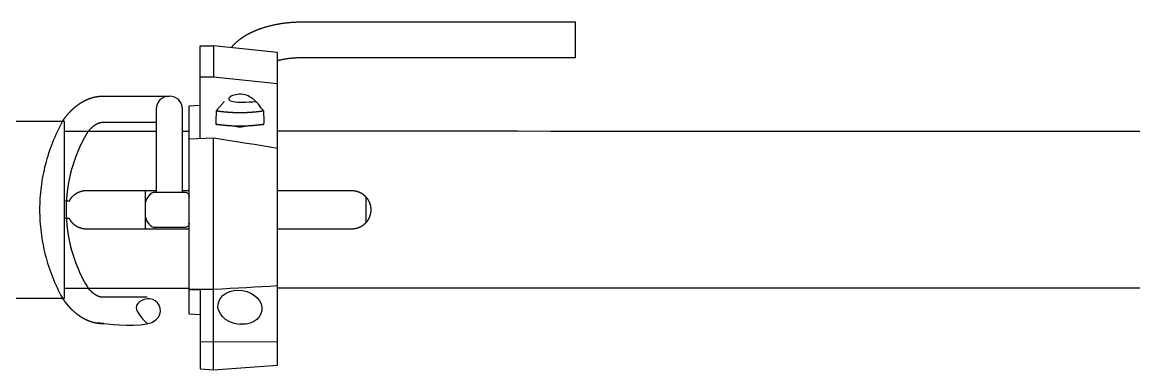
# Model space of a CAD drawing. Header units: millimetres. Extents: x 1924 to 471109, y -30014 to 109986.
# Drawn here: x 465719 to 466223, y 65335 to 65493 of the extents above; entities that cross this region are included whole.
import ezdxf

# ---------------------------------------------------------------- set-up
doc = ezdxf.new("R2010")
doc.units = ezdxf.units.MM
doc.header["$LTSCALE"] = 100
doc.linetypes.add('104', pattern=[4, 2, -2])
doc.layers.add('PERI_HIDDEN', color=30, linetype='104', plot=False)

msp = doc.modelspace()

# ---------------------------------------------------------------- linework, layer by layer
at = {"color": 0, "linetype": 'ByBlock'}
for p, q in [((465799.947, 65468.015), (465805.947, 65468.015)), ((465738.447, 65443.29), (465779.947, 65443.29)), ((465791.947, 65443.29), (465794.947, 65443.29)), ((465774.947, 65416.495), (465774.947, 65398.995)), ((465791.947, 65416.495), (465794.947, 65416.495)), ((465874.947, 65413.603), (465874.947, 65401.888)), ((465738.447, 65372.2), (465794.947, 65372.2))]:
    msp.add_line(p, q, dxfattribs=at)
for points in [[(465834.947, 65475.355), (465835.1, 65475.394), (465835.253, 65475.434), (465835.408, 65475.473), (465835.564, 65475.511), (465835.72, 65475.549), (465835.878, 65475.586), (465836.036, 65475.623), (465836.195, 65475.659), (465836.354, 65475.694), (465836.515, 65475.73), (465836.676, 65475.764), (465836.838, 65475.798), (465837.001, 65475.831), (465837.164, 65475.864), (465837.493, 65475.928), (465837.825, 65475.99), (465838.159, 65476.049), (465838.496, 65476.106), (465838.835, 65476.16), (465839.177, 65476.212), (465839.52, 65476.262), (465839.866, 65476.309), (465840.214, 65476.353), (465840.563, 65476.394), (465840.914, 65476.434), (465841.267, 65476.47), (465841.621, 65476.504), (465841.977, 65476.535), (465842.334, 65476.564), (465842.692, 65476.59), (465843.051, 65476.613), (465843.411, 65476.633), (465843.772, 65476.651), (465844.133, 65476.666), (465844.495, 65476.679), (465844.858, 65476.688), (465845.22, 65476.695), (465845.583, 65476.7), (465845.947, 65476.701), (465969.947, 65476.701), (465969.947, 65492.701), (465845.947, 65492.701), (465845.652, 65492.7), (465845.358, 65492.698), (465845.063, 65492.695), (465844.769, 65492.69), (465844.475, 65492.684), (465844.18, 65492.677), (465843.886, 65492.668), (465843.592, 65492.658), (465843.299, 65492.646), (465843.005, 65492.633), (465842.712, 65492.619), (465842.418, 65492.603), (465842.125, 65492.586), (465841.832, 65492.568), (465841.54, 65492.549), (465841.247, 65492.528), (465840.955, 65492.505), (465840.664, 65492.482), (465840.372, 65492.456), (465840.081, 65492.43), (465839.79, 65492.402), (465839.5, 65492.373), (465839.21, 65492.343), (465838.921, 65492.311), (465838.631, 65492.278), (465838.343, 65492.243), (465838.054, 65492.207), (465837.767, 65492.17), (465837.479, 65492.132), (465837.193, 65492.092), (465836.906, 65492.051), (465836.621, 65492.008), (465836.336, 65491.964), (465836.051, 65491.919), (465835.767, 65491.872), (465835.484, 65491.824), (465835.201, 65491.775), (465834.919, 65491.724), (465834.637, 65491.672), (465834.357, 65491.619), (465834.077, 65491.564), (465833.797, 65491.508), (465833.519, 65491.45), (465833.241, 65491.392), (465832.964, 65491.332), (465832.687, 65491.27), (465832.412, 65491.207), (465832.137, 65491.143), (465831.863, 65491.078), (465831.59, 65491.011), (465831.317, 65490.942), (465831.046, 65490.873), (465830.775, 65490.802), (465830.505, 65490.729), (465830.236, 65490.656), (465829.968, 65490.581), (465829.701, 65490.504), (465829.435, 65490.426), (465829.17, 65490.347), (465828.906, 65490.266), (465828.643, 65490.185), (465828.38, 65490.101), (465828.119, 65490.017), (465827.859, 65489.93), (465827.729, 65489.887), (465827.6, 65489.843), (465827.471, 65489.799), (465827.342, 65489.754), (465827.213, 65489.709), (465827.084, 65489.664), (465826.956, 65489.618), (465826.828, 65489.572), (465826.701, 65489.526), (465826.574, 65489.479), (465826.447, 65489.432), (465826.32, 65489.385), (465826.193, 65489.337), (465826.067, 65489.289), (465825.941, 65489.241), (465825.815, 65489.192), (465825.69, 65489.143), (465825.565, 65489.094), (465825.44, 65489.044), (465825.316, 65488.994), (465825.191, 65488.943), (465825.067, 65488.892), (465824.944, 65488.841), (465824.82, 65488.79), (465824.697, 65488.738), (465824.575, 65488.685), (465824.452, 65488.633), (465824.33, 65488.58), (465824.208, 65488.526), (465824.087, 65488.473), (465823.965, 65488.418), (465823.844, 65488.364), (465823.724, 65488.309), (465823.603, 65488.254), (465823.483, 65488.198), (465823.364, 65488.142), (465823.244, 65488.086), (465823.125, 65488.029), (465823.006, 65487.972), (465822.888, 65487.915), (465822.77, 65487.857), (465822.652, 65487.798), (465822.534, 65487.74), (465822.417, 65487.681), (465822.3, 65487.621), (465822.184, 65487.562), (465822.068, 65487.501), (465821.952, 65487.441), (465821.836, 65487.38), (465821.721, 65487.318), (465821.606, 65487.257), (465821.491, 65487.195), (465821.377, 65487.132), (465821.263, 65487.069), (465821.15, 65487.006), (465821.037, 65486.942), (465820.924, 65486.878), (465820.811, 65486.813), (465820.699, 65486.748), (465820.587, 65486.683), (465820.476, 65486.617), (465820.365, 65486.551), (465820.254, 65486.484), (465820.144, 65486.417), (465820.034, 65486.35), (465819.924, 65486.282), (465819.815, 65486.214), (465819.706, 65486.145), (465819.597, 65486.076), (465819.489, 65486.007), (465819.381, 65485.937), (465819.274, 65485.867), (465819.167, 65485.796), (465819.06, 65485.725), (465818.953, 65485.653), (465818.847, 65485.581), (465818.742, 65485.509), (465818.637, 65485.436), (465818.532, 65485.362), (465818.427, 65485.288), (465818.323, 65485.214), (465818.219, 65485.14), (465818.116, 65485.064), (465818.013, 65484.989), (465817.91, 65484.913), (465817.808, 65484.836), (465817.706, 65484.759), (465817.605, 65484.682), (465817.504, 65484.604), (465817.403, 65484.526), (465817.303, 65484.447), (465817.203, 65484.367), (465817.104, 65484.288), (465817.005, 65484.207), (465816.907, 65484.127), (465816.808, 65484.045), (465816.711, 65483.963), (465816.614, 65483.881), (465816.517, 65483.798), (465816.421, 65483.715), (465816.325, 65483.631), (465816.229, 65483.547), (465816.134, 65483.462), (465816.04, 65483.377), (465815.946, 65483.291), (465815.852, 65483.205), (465815.759, 65483.118), (465815.667, 65483.03), (465815.575, 65482.943), (465815.483, 65482.854), (465815.392, 65482.765), (465815.301, 65482.676), (465815.211, 65482.585), (465815.122, 65482.495), (465815.032, 65482.404), (465814.944, 65482.312), (465814.856, 65482.22), (465814.768, 65482.127), (465814.681, 65482.033), (465814.595, 65481.939), (465814.509, 65481.845), (465814.423, 65481.75), (465814.338, 65481.654), (465814.254, 65481.558), (465814.17, 65481.461), (465814.086, 65481.364), (465814.004, 65481.266), (465813.921, 65481.167)], [(465799.947, 65439.929), (465799.947, 65482.015), (465805.947, 65482.015)], [(465805.947, 65335.276), (465834.947, 65337.362), (465834.947, 65478.931), (465805.947, 65482.015), (465805.947, 65468.015), (465834.947, 65464.931)], [(465737.541, 65447.824), (465737.541, 65447.824), (465737.594, 65447.903), (465737.648, 65447.981), (465737.702, 65448.059), (465737.757, 65448.137), (465737.811, 65448.215), (465737.865, 65448.293), (465737.92, 65448.37), (465737.975, 65448.447), (465738.03, 65448.524), (465738.085, 65448.601), (465738.14, 65448.678), (465738.195, 65448.754), (465738.251, 65448.83), (465738.306, 65448.906), (465738.362, 65448.982), (465738.418, 65449.057), (465738.474, 65449.133), (465738.53, 65449.208), (465738.586, 65449.282), (465738.643, 65449.357), (465738.7, 65449.432), (465738.756, 65449.506), (465738.813, 65449.58), (465738.87, 65449.654), (465738.927, 65449.727), (465738.985, 65449.801), (465739.042, 65449.874), (465739.1, 65449.947), (465739.158, 65450.019), (465739.215, 65450.092), (465739.274, 65450.164), (465739.332, 65450.236), (465739.39, 65450.308), (465739.449, 65450.38), (465739.507, 65450.451), (465739.566, 65450.522), (465739.625, 65450.593), (465739.684, 65450.664), (465739.743, 65450.734), (465739.802, 65450.805), (465739.862, 65450.875), (465739.922, 65450.945), (465739.981, 65451.014), (465740.041, 65451.084), (465740.101, 65451.153), (465740.162, 65451.222), (465740.222, 65451.29), (465740.283, 65451.359), (465740.343, 65451.427), (465740.404, 65451.495), (465740.465, 65451.563), (465740.526, 65451.63), (465740.588, 65451.698), (465740.649, 65451.765), (465740.711, 65451.832), (465740.772, 65451.899), (465740.834, 65451.965), (465740.896, 65452.031), (465740.959, 65452.097), (465741.021, 65452.163), (465741.084, 65452.228), (465741.146, 65452.294), (465741.209, 65452.359), (465741.272, 65452.424), (465741.335, 65452.488), (465741.398, 65452.552), (465741.462, 65452.617), (465741.526, 65452.68), (465741.589, 65452.744), (465741.653, 65452.807), (465741.717, 65452.87), (465741.781, 65452.933), (465741.846, 65452.996), (465741.91, 65453.058), (465741.975, 65453.12), (465742.04, 65453.182), (465742.105, 65453.244), (465742.17, 65453.305), (465742.235, 65453.367), (465742.301, 65453.427), (465742.366, 65453.488), (465742.432, 65453.548), (465742.498, 65453.609), (465742.564, 65453.668), (465742.63, 65453.728), (465742.697, 65453.787), (465742.763, 65453.847), (465742.83, 65453.905), (465742.897, 65453.964), (465742.964, 65454.022), (465743.031, 65454.08), (465743.098, 65454.138), (465743.165, 65454.196), (465743.233, 65454.253), (465743.301, 65454.31), (465743.369, 65454.367), (465743.437, 65454.423), (465743.505, 65454.479), (465743.573, 65454.535), (465743.642, 65454.591), (465743.711, 65454.646), (465743.779, 65454.701), (465743.848, 65454.756), (465743.918, 65454.811), (465743.987, 65454.865), (465744.056, 65454.919), (465744.126, 65454.973), (465744.196, 65455.026), (465744.266, 65455.079), (465744.336, 65455.132), (465744.406, 65455.185), (465744.476, 65455.237), (465744.547, 65455.289), (465744.617, 65455.341), (465744.688, 65455.392), (465744.759, 65455.443), (465744.83, 65455.494), (465744.902, 65455.545), (465744.973, 65455.595), (465745.045, 65455.645), (465745.117, 65455.695), (465745.189, 65455.744), (465745.261, 65455.793), (465745.333, 65455.842), (465745.405, 65455.891), (465745.478, 65455.939), (465745.551, 65455.987), (465745.624, 65456.035), (465745.697, 65456.082), (465745.77, 65456.129), (465745.843, 65456.176), (465745.917, 65456.222), (465745.99, 65456.268), (465746.064, 65456.314), (465746.138, 65456.36), (465746.212, 65456.405), (465746.286, 65456.45), (465746.361, 65456.495), (465746.435, 65456.539), (465746.51, 65456.583), (465746.585, 65456.627), (465746.66, 65456.67), (465746.735, 65456.713), (465746.811, 65456.756), (465746.886, 65456.798), (465746.962, 65456.84), (465747.038, 65456.882), (465747.114, 65456.924), (465747.19, 65456.965), (465747.266, 65457.006), (465747.343, 65457.046), (465747.419, 65457.086), (465747.496, 65457.126), (465747.573, 65457.166), (465747.65, 65457.205), (465747.727, 65457.244), (465747.805, 65457.283), (465747.882, 65457.321), (465747.96, 65457.359), (465748.038, 65457.396), (465748.116, 65457.434), (465748.194, 65457.471), (465748.273, 65457.507), (465748.351, 65457.543), (465748.43, 65457.579), (465748.509, 65457.615), (465748.588, 65457.65), (465748.667, 65457.685), (465748.746, 65457.719), (465748.825, 65457.753), (465748.905, 65457.787), (465748.985, 65457.82), (465749.064, 65457.853), (465749.144, 65457.886), (465749.225, 65457.918), (465749.305, 65457.95), (465749.385, 65457.982), (465749.466, 65458.013), (465749.546, 65458.044), (465749.627, 65458.074), (465749.708, 65458.104), (465749.789, 65458.134), (465749.87, 65458.163), (465749.952, 65458.192), (465750.033, 65458.221), (465750.115, 65458.249), (465750.196, 65458.277), (465750.278, 65458.305), (465750.36, 65458.332), (465750.442, 65458.358), (465750.524, 65458.385), (465750.606, 65458.411), (465750.689, 65458.436), (465750.771, 65458.462), (465750.854, 65458.487), (465750.937, 65458.511), (465751.019, 65458.535), (465751.102, 65458.559), (465751.185, 65458.582), (465751.268, 65458.605), (465751.352, 65458.628), (465751.435, 65458.65), (465751.518, 65458.672), (465751.602, 65458.693), (465751.685, 65458.714), (465751.769, 65458.735), (465751.853, 65458.755), (465751.936, 65458.775), (465752.02, 65458.794), (465752.104, 65458.813), (465752.188, 65458.832), (465752.273, 65458.85), (465752.357, 65458.868), (465752.441, 65458.886), (465752.526, 65458.903), (465752.61, 65458.919), (465752.695, 65458.936), (465752.779, 65458.951), (465752.864, 65458.967), (465752.949, 65458.982), (465753.034, 65458.997), (465753.118, 65459.011), (465753.203, 65459.025), (465753.288, 65459.038), (465753.373, 65459.051), (465753.459, 65459.064), (465753.544, 65459.076), (465753.629, 65459.088), (465753.714, 65459.099), (465753.8, 65459.11), (465753.885, 65459.12), (465753.971, 65459.13), (465754.056, 65459.14), (465754.142, 65459.149), (465754.227, 65459.158), (465754.313, 65459.167), (465754.399, 65459.175), (465754.484, 65459.182), (465754.57, 65459.189), (465754.656, 65459.196), (465754.742, 65459.202), (465754.828, 65459.208), (465754.914, 65459.214), (465755, 65459.219), (465755.086, 65459.223), (465755.172, 65459.227), (465755.258, 65459.231), (465755.344, 65459.234), (465755.43, 65459.237), (465755.516, 65459.24), (465755.602, 65459.242), (465755.688, 65459.243), (465755.774, 65459.244), (465755.86, 65459.245), (465755.947, 65459.245), (465785.947, 65459.245)], [(465799.947, 65360.233), (465794.947, 65360.495), (465794.947, 65454.845), (465799.947, 65455.107)], [(465779.947, 65447.245), (465755.947, 65447.245), (465755.859, 65447.245), (465755.771, 65447.243), (465755.684, 65447.239), (465755.595, 65447.235), (465755.507, 65447.229), (465755.418, 65447.221), (465755.329, 65447.212), (465755.284, 65447.207), (465755.239, 65447.202), (465755.194, 65447.196), (465755.149, 65447.19), (465755.104, 65447.183), (465755.058, 65447.176), (465755.013, 65447.169), (465754.967, 65447.161), (465754.922, 65447.153), (465754.876, 65447.144), (465754.83, 65447.135), (465754.784, 65447.126), (465754.738, 65447.116), (465754.692, 65447.106), (465754.645, 65447.095), (465754.599, 65447.084), (465754.552, 65447.073), (465754.505, 65447.061), (465754.458, 65447.048), (465754.411, 65447.035), (465754.364, 65447.022), (465754.317, 65447.008), (465754.269, 65446.994), (465754.221, 65446.979), (465754.173, 65446.964), (465754.125, 65446.948), (465754.077, 65446.932), (465754.029, 65446.916), (465753.98, 65446.898), (465753.931, 65446.881), (465753.882, 65446.863), (465753.833, 65446.844), (465753.784, 65446.825), (465753.735, 65446.806), (465753.685, 65446.785), (465753.635, 65446.765), (465753.585, 65446.744), (465753.535, 65446.722), (465753.484, 65446.7), (465753.434, 65446.677), (465753.383, 65446.654), (465753.332, 65446.63), (465753.281, 65446.606), (465753.229, 65446.581), (465753.177, 65446.556), (465753.125, 65446.53), (465753.073, 65446.503), (465753.021, 65446.476), (465752.968, 65446.449), (465752.916, 65446.421), (465752.863, 65446.392), (465752.809, 65446.363), (465752.756, 65446.333), (465752.702, 65446.302), (465752.648, 65446.271), (465752.594, 65446.24), (465752.539, 65446.207), (465752.485, 65446.174), (465752.43, 65446.141), (465752.374, 65446.107), (465752.319, 65446.072), (465752.263, 65446.037), (465752.207, 65446.001), (465752.151, 65445.965), (465752.095, 65445.927), (465752.038, 65445.889), (465751.981, 65445.851), (465751.925, 65445.812), (465751.868, 65445.772), (465751.81, 65445.732), (465751.753, 65445.691), (465751.695, 65445.649), (465751.638, 65445.606), (465751.58, 65445.563), (465751.522, 65445.52), (465751.463, 65445.475), (465751.405, 65445.43), (465751.346, 65445.385), (465751.288, 65445.338), (465751.229, 65445.291), (465751.17, 65445.244), (465751.111, 65445.195), (465751.052, 65445.146), (465750.992, 65445.097), (465750.933, 65445.046), (465750.873, 65444.995), (465750.813, 65444.944), (465750.753, 65444.891), (465750.693, 65444.838), (465750.633, 65444.785), (465750.573, 65444.73), (465750.513, 65444.675), (465750.453, 65444.62), (465750.392, 65444.563), (465750.331, 65444.506), (465750.271, 65444.448), (465750.21, 65444.39), (465750.149, 65444.331), (465750.088, 65444.271), (465750.027, 65444.21), (465749.966, 65444.149), (465749.905, 65444.087), (465749.844, 65444.025), (465749.782, 65443.961), (465749.721, 65443.898), (465749.66, 65443.833), (465749.598, 65443.767), (465749.537, 65443.701), (465749.475, 65443.635), (465749.414, 65443.567), (465749.352, 65443.499), (465749.29, 65443.43), (465749.229, 65443.361), (465749.167, 65443.29)], [(467652.947, 65443.245), (465958.697, 65443.245), (465943.697, 65443.29), (465834.947, 65443.29)], [(465834.947, 65435.555), (465831.517, 65436.109), (465828.033, 65436.671), (465824.495, 65437.241), (465820.902, 65437.818), (465817.251, 65438.404), (465813.543, 65438.999), (465809.775, 65439.602), (465805.947, 65440.214), (465794.947, 65439.691)], [(465794.947, 65371.71), (465795.944, 65371.704), (465796.943, 65371.698), (465797.943, 65371.693), (465798.944, 65371.687), (465799.947, 65371.682), (465799.947, 65335.692), (465805.947, 65335.276), (465805.947, 65440.214)], [(465738.447, 65411.745), (465740.664, 65411.745), (465740.735, 65411.88), (465740.808, 65412.014), (465740.884, 65412.146), (465740.961, 65412.276), (465741.041, 65412.405), (465741.123, 65412.532), (465741.206, 65412.657), (465741.292, 65412.781), (465741.379, 65412.903), (465741.469, 65413.023), (465741.559, 65413.141), (465741.652, 65413.257), (465741.746, 65413.371), (465741.841, 65413.483), (465741.938, 65413.593), (465742.036, 65413.701), (465742.136, 65413.806), (465742.236, 65413.909), (465742.339, 65414.011), (465742.443, 65414.111), (465742.55, 65414.209), (465742.659, 65414.307), (465742.77, 65414.403), (465742.883, 65414.497), (465742.998, 65414.59), (465743.116, 65414.681), (465743.235, 65414.771), (465743.356, 65414.859), (465743.479, 65414.945), (465743.603, 65415.03), (465743.73, 65415.112), (465743.858, 65415.193), (465743.987, 65415.272), (465744.119, 65415.348), (465744.251, 65415.422), (465744.385, 65415.494), (465744.521, 65415.564), (465744.658, 65415.632), (465744.796, 65415.697), (465744.935, 65415.76), (465745.076, 65415.82), (465745.217, 65415.878), (465745.36, 65415.933), (465745.504, 65415.985), (465745.648, 65416.035), (465745.793, 65416.082), (465745.939, 65416.127), (465746.086, 65416.169), (465746.233, 65416.209), (465746.381, 65416.246), (465746.528, 65416.28), (465746.677, 65416.312), (465746.825, 65416.341), (465746.974, 65416.368), (465747.122, 65416.392), (465747.271, 65416.414), (465747.419, 65416.433), (465747.567, 65416.449), (465747.715, 65416.463), (465747.862, 65416.475), (465748.009, 65416.484), (465748.156, 65416.49), (465748.302, 65416.494), (465748.447, 65416.495), (465779.947, 65416.495)], [(465834.947, 65416.495), (465868.447, 65416.495), (465868.55, 65416.495), (465868.654, 65416.493), (465868.759, 65416.489), (465868.863, 65416.485), (465868.968, 65416.479), (465869.074, 65416.472), (465869.179, 65416.463), (465869.285, 65416.454), (465869.391, 65416.443), (465869.497, 65416.43), (465869.603, 65416.417), (465869.709, 65416.402), (465869.815, 65416.385), (465869.921, 65416.368), (465870.028, 65416.349), (465870.134, 65416.329), (465870.24, 65416.307), (465870.346, 65416.284), (465870.452, 65416.26), (465870.557, 65416.235), (465870.663, 65416.208), (465870.768, 65416.18), (465870.873, 65416.15), (465870.978, 65416.12), (465871.082, 65416.088), (465871.186, 65416.054), (465871.29, 65416.02), (465871.393, 65415.984), (465871.496, 65415.946), (465871.598, 65415.908), (465871.7, 65415.868), (465871.801, 65415.827), (465871.902, 65415.784), (465872.002, 65415.74), (465872.101, 65415.695), (465872.2, 65415.649), (465872.299, 65415.601), (465872.396, 65415.552), (465872.493, 65415.502), (465872.589, 65415.451), (465872.685, 65415.399), (465872.779, 65415.345), (465872.873, 65415.291), (465872.966, 65415.235), (465873.059, 65415.178), (465873.15, 65415.121), (465873.241, 65415.062), (465873.331, 65415.002), (465873.42, 65414.942), (465873.508, 65414.88), (465873.595, 65414.818), (465873.681, 65414.754), (465873.766, 65414.69), (465873.85, 65414.625), (465873.934, 65414.559), (465874.016, 65414.492), (465874.097, 65414.425), (465874.177, 65414.357), (465874.256, 65414.288), (465874.334, 65414.218), (465874.41, 65414.148), (465874.486, 65414.077), (465874.56, 65414.005), (465874.633, 65413.933), (465874.706, 65413.86), (465874.777, 65413.785), (465874.848, 65413.71), (465874.919, 65413.633), (465874.988, 65413.555), (465875.057, 65413.476), (465875.126, 65413.396), (465875.193, 65413.315), (465875.26, 65413.233), (465875.326, 65413.15), (465875.391, 65413.065), (465875.455, 65412.98), (465875.519, 65412.894), (465875.581, 65412.807), (465875.643, 65412.719), (465875.703, 65412.63), (465875.763, 65412.54), (465875.822, 65412.45), (465875.879, 65412.358), (465875.936, 65412.266), (465875.992, 65412.173), (465876.046, 65412.079), (465876.1, 65411.984), (465876.152, 65411.888), (465876.203, 65411.792), (465876.253, 65411.695), (465876.302, 65411.598), (465876.35, 65411.499), (465876.396, 65411.401), (465876.441, 65411.301), (465876.485, 65411.201), (465876.528, 65411.1), (465876.569, 65410.999), (465876.609, 65410.897), (465876.648, 65410.795), (465876.685, 65410.692), (465876.721, 65410.589), (465876.756, 65410.485), (465876.789, 65410.381), (465876.821, 65410.277), (465876.852, 65410.172), (465876.881, 65410.067), (465876.909, 65409.962), (465876.936, 65409.856), (465876.961, 65409.751), (465876.986, 65409.645), (465877.008, 65409.539), (465877.03, 65409.433), (465877.05, 65409.326), (465877.069, 65409.22), (465877.087, 65409.114), (465877.103, 65409.008), (465877.118, 65408.901), (465877.132, 65408.795), (465877.144, 65408.689), (465877.155, 65408.584), (465877.165, 65408.478), (465877.173, 65408.372), (465877.18, 65408.267), (465877.186, 65408.162), (465877.191, 65408.057), (465877.194, 65407.953), (465877.196, 65407.849), (465877.197, 65407.745), (465877.196, 65407.642), (465877.194, 65407.538), (465877.191, 65407.433), (465877.186, 65407.328), (465877.18, 65407.223), (465877.173, 65407.118), (465877.165, 65407.013), (465877.155, 65406.907), (465877.144, 65406.801), (465877.132, 65406.695), (465877.118, 65406.589), (465877.103, 65406.483), (465877.087, 65406.377), (465877.069, 65406.27), (465877.05, 65406.164), (465877.03, 65406.058), (465877.008, 65405.952), (465876.986, 65405.846), (465876.961, 65405.74), (465876.936, 65405.634), (465876.909, 65405.529), (465876.881, 65405.423), (465876.852, 65405.318), (465876.821, 65405.214), (465876.789, 65405.109), (465876.756, 65405.005), (465876.721, 65404.902), (465876.685, 65404.798), (465876.648, 65404.696), (465876.609, 65404.593), (465876.569, 65404.492), (465876.528, 65404.39), (465876.485, 65404.29), (465876.441, 65404.189), (465876.396, 65404.09), (465876.35, 65403.991), (465876.302, 65403.893), (465876.253, 65403.795), (465876.203, 65403.698), (465876.152, 65403.602), (465876.1, 65403.507), (465876.046, 65403.412), (465875.992, 65403.318), (465875.936, 65403.225), (465875.879, 65403.132), (465875.822, 65403.041), (465875.763, 65402.95), (465875.703, 65402.86), (465875.643, 65402.771), (465875.581, 65402.683), (465875.519, 65402.596), (465875.455, 65402.51), (465875.391, 65402.425), (465875.326, 65402.341), (465875.26, 65402.258), (465875.193, 65402.175), (465875.126, 65402.094), (465875.057, 65402.014), (465874.988, 65401.935), (465874.919, 65401.858), (465874.848, 65401.781), (465874.777, 65401.705), (465874.706, 65401.631), (465874.633, 65401.558), (465874.56, 65401.485), (465874.486, 65401.414), (465874.41, 65401.343), (465874.334, 65401.272), (465874.256, 65401.203), (465874.177, 65401.134), (465874.097, 65401.066), (465874.016, 65400.998), (465873.934, 65400.931), (465873.85, 65400.865), (465873.766, 65400.8), (465873.681, 65400.736), (465873.595, 65400.673), (465873.508, 65400.61), (465873.42, 65400.549), (465873.331, 65400.488), (465873.241, 65400.428), (465873.15, 65400.37), (465873.059, 65400.312), (465872.966, 65400.255), (465872.873, 65400.2), (465872.779, 65400.145), (465872.685, 65400.092), (465872.589, 65400.039), (465872.493, 65399.988), (465872.396, 65399.938), (465872.299, 65399.889), (465872.2, 65399.842), (465872.101, 65399.795), (465872.002, 65399.75), (465871.902, 65399.706), (465871.801, 65399.664), (465871.7, 65399.623), (465871.598, 65399.583), (465871.496, 65399.544), (465871.393, 65399.507), (465871.29, 65399.471), (465871.186, 65399.436), (465871.082, 65399.403), (465870.978, 65399.371), (465870.873, 65399.34), (465870.768, 65399.311), (465870.663, 65399.283), (465870.557, 65399.256), (465870.452, 65399.23), (465870.346, 65399.206), (465870.24, 65399.183), (465870.134, 65399.162), (465870.028, 65399.142), (465869.921, 65399.123), (465869.815, 65399.105), (465869.709, 65399.089), (465869.603, 65399.074), (465869.497, 65399.06), (465869.391, 65399.048), (465869.285, 65399.037), (465869.179, 65399.027), (465869.074, 65399.019), (465868.968, 65399.011), (465868.863, 65399.006), (465868.759, 65399.001), (465868.654, 65398.998), (465868.55, 65398.996), (465868.447, 65398.995), (465834.947, 65398.995)], [(465794.947, 65398.995), (465748.447, 65398.995), (465748.302, 65398.996), (465748.156, 65399), (465748.009, 65399.007), (465747.862, 65399.016), (465747.715, 65399.027), (465747.567, 65399.041), (465747.419, 65399.057), (465747.271, 65399.077), (465747.122, 65399.098), (465746.974, 65399.122), (465746.825, 65399.149), (465746.677, 65399.178), (465746.528, 65399.21), (465746.381, 65399.245), (465746.233, 65399.282), (465746.086, 65399.321), (465745.939, 65399.364), (465745.793, 65399.408), (465745.648, 65399.456), (465745.504, 65399.505), (465745.36, 65399.558), (465745.217, 65399.613), (465745.076, 65399.671), (465744.935, 65399.731), (465744.796, 65399.793), (465744.658, 65399.859), (465744.521, 65399.926), (465744.385, 65399.996), (465744.251, 65400.068), (465744.119, 65400.142), (465743.987, 65400.219), (465743.858, 65400.297), (465743.73, 65400.378), (465743.603, 65400.461), (465743.479, 65400.545), (465743.356, 65400.631), (465743.235, 65400.719), (465743.116, 65400.809), (465742.998, 65400.9), (465742.883, 65400.993), (465742.77, 65401.088), (465742.659, 65401.184), (465742.55, 65401.281), (465742.443, 65401.38), (465742.339, 65401.48), (465742.236, 65401.581), (465742.136, 65401.684), (465742.036, 65401.79), (465741.938, 65401.897), (465741.841, 65402.007), (465741.746, 65402.119), (465741.652, 65402.233), (465741.559, 65402.35), (465741.469, 65402.468), (465741.379, 65402.588), (465741.292, 65402.709), (465741.206, 65402.833), (465741.123, 65402.959), (465741.041, 65403.086), (465740.961, 65403.214), (465740.884, 65403.345), (465740.808, 65403.477), (465740.735, 65403.61), (465740.664, 65403.745), (465738.447, 65403.745)], [(465794.947, 65371.823), (465797.136, 65371.811), (465799.33, 65371.798), (465801.53, 65371.787), (465803.736, 65371.775), (465805.947, 65371.763), (465809.759, 65371.965), (465813.517, 65372.168), (465817.22, 65372.371), (465820.87, 65372.575), (465824.467, 65372.78), (465828.012, 65372.986), (465831.505, 65373.192), (465834.947, 65373.399)], [(465749.167, 65372.2), (465749.229, 65372.13), (465749.29, 65372.06), (465749.352, 65371.991), (465749.414, 65371.923), (465749.475, 65371.856), (465749.537, 65371.789), (465749.598, 65371.723), (465749.66, 65371.657), (465749.721, 65371.592), (465749.783, 65371.528), (465749.844, 65371.465), (465749.905, 65371.402), (465749.966, 65371.34), (465750.027, 65371.279), (465750.088, 65371.219), (465750.149, 65371.159), (465750.21, 65371.099), (465750.271, 65371.041), (465750.332, 65370.983), (465750.392, 65370.926), (465750.453, 65370.87), (465750.513, 65370.814), (465750.573, 65370.759), (465750.633, 65370.705), (465750.693, 65370.651), (465750.753, 65370.598), (465750.813, 65370.546), (465750.872, 65370.495), (465750.932, 65370.444), (465750.991, 65370.394), (465751.05, 65370.345), (465751.109, 65370.296), (465751.168, 65370.248), (465751.227, 65370.2), (465751.285, 65370.154), (465751.344, 65370.108), (465751.402, 65370.062), (465751.46, 65370.017), (465751.518, 65369.973), (465751.576, 65369.93), (465751.634, 65369.887), (465751.691, 65369.845), (465751.749, 65369.803), (465751.806, 65369.762), (465751.863, 65369.722), (465751.92, 65369.683), (465751.976, 65369.644), (465752.033, 65369.605), (465752.089, 65369.568), (465752.146, 65369.53), (465752.202, 65369.494), (465752.257, 65369.458), (465752.313, 65369.423), (465752.369, 65369.388), (465752.424, 65369.354), (465752.479, 65369.321), (465752.534, 65369.288), (465752.589, 65369.255), (465752.643, 65369.224), (465752.698, 65369.193), (465752.752, 65369.162), (465752.806, 65369.132), (465752.86, 65369.103), (465752.913, 65369.074), (465752.967, 65369.046), (465753.02, 65369.018), (465753.073, 65368.991), (465753.126, 65368.964), (465753.179, 65368.938), (465753.231, 65368.913), (465753.283, 65368.888), (465753.335, 65368.864), (465753.387, 65368.84), (465753.438, 65368.816), (465753.49, 65368.794), (465753.541, 65368.772), (465753.592, 65368.75), (465753.642, 65368.729), (465753.693, 65368.708), (465753.743, 65368.688), (465753.793, 65368.668), (465753.843, 65368.649), (465753.892, 65368.631), (465753.942, 65368.613), (465753.991, 65368.595), (465754.04, 65368.578), (465754.088, 65368.562), (465754.137, 65368.546), (465754.185, 65368.53), (465754.233, 65368.515), (465754.28, 65368.5), (465754.328, 65368.486), (465754.375, 65368.472), (465754.422, 65368.459), (465754.469, 65368.446), (465754.516, 65368.433), (465754.562, 65368.421), (465754.609, 65368.41), (465754.655, 65368.399), (465754.701, 65368.388), (465754.747, 65368.377), (465754.793, 65368.368), (465754.838, 65368.358), (465754.884, 65368.349), (465754.929, 65368.34), (465754.974, 65368.332), (465755.02, 65368.324), (465755.064, 65368.316), (465755.109, 65368.309), (465755.154, 65368.303), (465755.199, 65368.296), (465755.243, 65368.29), (465755.288, 65368.285), (465755.332, 65368.28), (465755.376, 65368.275), (465755.42, 65368.27), (465755.465, 65368.266), (465755.509, 65368.263), (465755.597, 65368.256), (465755.684, 65368.251), (465755.772, 65368.248), (465755.859, 65368.246), (465755.947, 65368.245), (465775.947, 65368.245)], [(467652.947, 65372.245), (465958.697, 65372.245), (465943.697, 65372.2), (465834.947, 65372.2)], [(465834.947, 65347.913), (465805.947, 65347.776), (465799.947, 65347.858)]]:
    msp.add_lwpolyline(points, dxfattribs=at)
for points in [[(465791.947, 65415.745), (465791.947, 65453.245, 1), (465779.947, 65453.245), (465779.947, 65415.745)], [(465778.947, 65415.745), (465792.947, 65415.745, -0.4142136), (465794.947, 65413.745)], [(465794.947, 65401.745, -0.4142136), (465792.947, 65399.745), (465778.947, 65399.745)]]:
    msp.add_lwpolyline(points, format="xyb", dxfattribs=at)
msp.add_lwpolyline([(465738.447, 65447.745), (465711.447, 65447.745), (465711.447, 65367.745), (465738.447, 65367.745)], close=True, dxfattribs=at)
for centre, start, end in [((465781.447, 65409.745), 112.61986, 180), ((465781.447, 65405.745), 180, 247.38014)]:
    msp.add_arc(centre, 6.5, start, end, dxfattribs=at)
for centre, major_axis, ratio, start_param, end_param in [((465817.947, 65452.707), (-8.5, 0), 0.8660254, 1.2134435, 1.9281492), ((465817.947, 65350.731), (9.972, 1.456), 0.5097485, 1.2115988, 1.5187321)]:
    msp.add_ellipse(centre, major_axis=major_axis, ratio=ratio, start_param=start_param, end_param=end_param, dxfattribs=at)
msp.add_ellipse((465817.947, 65363.556), major_axis=(9.935, -1.499), ratio=0.7616466, dxfattribs=at)
for points, weights, knots in [([(465810.83, 65456.732), (465809.018, 65454.672), (465807.207, 65452.612), (465807.433, 65452.579), (465807.659, 65452.545), (465807.886, 65452.513), (465808.113, 65452.481), (465808.342, 65452.451), (465808.57, 65452.42), (465808.8, 65452.391), (465809.029, 65452.361), (465809.259, 65452.333), (465809.489, 65452.306), (465809.72, 65452.279), (465809.951, 65452.253), (465810.183, 65452.228), (465810.414, 65452.203), (465810.646, 65452.18), (465810.878, 65452.157), (465811.11, 65452.135), (465811.342, 65452.113), (465811.574, 65452.093), (465811.807, 65452.073), (465812.039, 65452.054), (465812.271, 65452.035), (465812.503, 65452.018), (465812.735, 65452), (465812.967, 65451.984), (465813.199, 65451.969), (465813.43, 65451.954), (465813.661, 65451.94), (465813.892, 65451.927), (465814.122, 65451.914), (465814.352, 65451.903), (465814.582, 65451.891), (465814.811, 65451.881), (465815.039, 65451.871), (465815.267, 65451.863), (465815.495, 65451.854), (465815.721, 65451.847), (465815.948, 65451.84), (465816.173, 65451.834), (465816.398, 65451.829), (465816.621, 65451.825), (465816.845, 65451.82), (465817.067, 65451.818), (465817.288, 65451.815), (465817.508, 65451.813), (465817.728, 65451.812), (465817.947, 65451.812), (465818.165, 65451.812), (465818.385, 65451.813), (465818.605, 65451.815), (465818.826, 65451.818), (465819.048, 65451.82), (465819.272, 65451.825), (465819.495, 65451.829), (465819.72, 65451.834), (465819.945, 65451.84), (465820.172, 65451.847), (465820.398, 65451.854), (465820.626, 65451.863), (465820.854, 65451.871), (465821.082, 65451.881), (465821.311, 65451.891), (465821.541, 65451.903), (465821.771, 65451.914), (465822.001, 65451.927), (465822.232, 65451.94), (465822.463, 65451.954), (465822.694, 65451.969), (465822.926, 65451.984), (465823.158, 65452), (465823.39, 65452.018), (465823.622, 65452.035), (465823.854, 65452.054), (465824.086, 65452.073), (465824.319, 65452.093), (465824.551, 65452.113), (465824.783, 65452.135), (465825.015, 65452.157), (465825.247, 65452.18), (465825.479, 65452.203), (465825.711, 65452.228), (465825.942, 65452.253), (465826.173, 65452.279), (465826.404, 65452.306), (465826.634, 65452.333), (465826.864, 65452.361), (465827.094, 65452.391), (465827.323, 65452.42), (465827.551, 65452.451), (465827.78, 65452.481), (465828.007, 65452.513), (465828.234, 65452.545), (465828.46, 65452.579), (465828.686, 65452.612), (465826.875, 65454.672), (465825.063, 65456.732), (465822.547, 65460.068), (465817.947, 65460.068), (465813.346, 65460.068), (465810.83, 65456.732), (465817.947, 65456.732), (465825.063, 65456.732)], [1, 1, 1, 1, 1, 1, 1, 1, 1, 1, 1, 1, 1, 1, 1, 1, 1, 1, 1, 1, 1, 1, 1, 1, 1, 1, 1, 1, 1, 1, 1, 1, 1, 1, 1, 1, 1, 1, 1, 1, 1, 1, 1, 1, 1, 1, 1, 1, 1, 1, 1, 1, 1, 1, 1, 1, 1, 1, 1, 1, 1, 1, 1, 1, 1, 1, 1, 1, 1, 1, 1, 1, 1, 1, 1, 1, 1, 1, 1, 1, 1, 1, 1, 1, 1, 1, 1, 1, 1, 1, 1, 1, 1, 1, 1, 1, 1, 1, 1, 0.87943909683, 1, 0.87943909683, 1, 1, 1], [0, 0, 0, 1, 1, 2, 2, 3, 3, 4, 4, 5, 5, 6, 6, 7, 7, 8, 8, 9, 9, 10, 10, 11, 11, 12, 12, 13, 13, 14, 14, 15, 15, 16, 16, 17, 17, 18, 18, 19, 19, 20, 20, 21, 21, 22, 22, 23, 23, 24, 24, 25, 25, 26, 26, 27, 27, 28, 28, 29, 29, 30, 30, 31, 31, 32, 32, 33, 33, 34, 34, 35, 35, 36, 36, 37, 37, 38, 38, 39, 39, 40, 40, 41, 41, 42, 42, 43, 43, 44, 44, 45, 45, 46, 46, 47, 47, 48, 48, 49, 49, 49.9922275, 49.9922275, 50.984455, 50.984455, 51.984455, 51.984455, 51.984455]), ([(465807.207, 65452.612), (465806.066, 65449.581), (465807.207, 65446.55), (465807.433, 65446.517), (465807.659, 65446.483), (465807.886, 65446.451), (465808.113, 65446.419), (465808.342, 65446.388), (465808.57, 65446.358), (465808.8, 65446.328), (465809.029, 65446.299), (465809.259, 65446.271), (465809.489, 65446.243), (465809.72, 65446.217), (465809.951, 65446.191), (465810.183, 65446.166), (465810.414, 65446.141), (465810.646, 65446.118), (465810.878, 65446.095), (465811.11, 65446.073), (465811.342, 65446.051), (465811.574, 65446.031), (465811.807, 65446.01), (465812.039, 65445.992), (465812.271, 65445.973), (465812.503, 65445.955), (465812.735, 65445.938), (465812.967, 65445.922), (465813.199, 65445.906), (465813.43, 65445.892), (465813.661, 65445.878), (465813.892, 65445.865), (465814.122, 65445.852), (465814.352, 65445.841), (465814.582, 65445.829), (465814.811, 65445.819), (465815.039, 65445.809), (465815.267, 65445.801), (465815.495, 65445.792), (465815.721, 65445.785), (465815.948, 65445.778), (465816.173, 65445.772), (465816.398, 65445.767), (465816.621, 65445.762), (465816.845, 65445.758), (465817.067, 65445.755), (465817.288, 65445.753), (465817.508, 65445.751), (465817.728, 65445.75), (465817.947, 65445.75), (465818.165, 65445.75), (465818.385, 65445.751), (465818.605, 65445.753), (465818.826, 65445.755), (465819.048, 65445.758), (465819.272, 65445.762), (465819.495, 65445.767), (465819.72, 65445.772), (465819.945, 65445.778), (465820.172, 65445.785), (465820.398, 65445.792), (465820.626, 65445.801), (465820.854, 65445.809), (465821.082, 65445.819), (465821.311, 65445.829), (465821.541, 65445.841), (465821.771, 65445.852), (465822.001, 65445.865), (465822.232, 65445.878), (465822.463, 65445.892), (465822.694, 65445.906), (465822.926, 65445.922), (465823.158, 65445.938), (465823.39, 65445.955), (465823.622, 65445.973), (465823.854, 65445.992), (465824.086, 65446.01), (465824.319, 65446.031), (465824.551, 65446.051), (465824.783, 65446.073), (465825.015, 65446.095), (465825.247, 65446.118), (465825.479, 65446.141), (465825.711, 65446.166), (465825.942, 65446.191), (465826.173, 65446.217), (465826.404, 65446.243), (465826.634, 65446.271), (465826.864, 65446.299), (465827.094, 65446.328), (465827.323, 65446.358), (465827.551, 65446.388), (465827.78, 65446.419), (465828.007, 65446.451), (465828.234, 65446.483), (465828.46, 65446.517), (465828.686, 65446.55), (465829.827, 65449.581), (465828.686, 65452.612)], [1, 0.950785715177, 1, 1, 1, 1, 1, 1, 1, 1, 1, 1, 1, 1, 1, 1, 1, 1, 1, 1, 1, 1, 1, 1, 1, 1, 1, 1, 1, 1, 1, 1, 1, 1, 1, 1, 1, 1, 1, 1, 1, 1, 1, 1, 1, 1, 1, 1, 1, 1, 1, 1, 1, 1, 1, 1, 1, 1, 1, 1, 1, 1, 1, 1, 1, 1, 1, 1, 1, 1, 1, 1, 1, 1, 1, 1, 1, 1, 1, 1, 1, 1, 1, 1, 1, 1, 1, 1, 1, 1, 1, 1, 1, 1, 1, 1, 1, 0.950785715177, 1], [0, 0, 0, 0.6300688, 0.6300688, 1.6300688, 1.6300688, 2.6300688, 2.6300688, 3.6300688, 3.6300688, 4.6300688, 4.6300688, 5.6300688, 5.6300688, 6.6300688, 6.6300688, 7.6300688, 7.6300688, 8.6300688, 8.6300688, 9.6300688, 9.6300688, 10.6300688, 10.6300688, 11.6300688, 11.6300688, 12.6300688, 12.6300688, 13.6300688, 13.6300688, 14.6300688, 14.6300688, 15.6300688, 15.6300688, 16.6300688, 16.6300688, 17.6300688, 17.6300688, 18.6300688, 18.6300688, 19.6300688, 19.6300688, 20.6300688, 20.6300688, 21.6300688, 21.6300688, 22.6300688, 22.6300688, 23.6300688, 23.6300688, 24.6300688, 24.6300688, 25.6300688, 25.6300688, 26.6300688, 26.6300688, 27.6300688, 27.6300688, 28.6300688, 28.6300688, 29.6300688, 29.6300688, 30.6300688, 30.6300688, 31.6300688, 31.6300688, 32.6300688, 32.6300688, 33.6300688, 33.6300688, 34.6300688, 34.6300688, 35.6300688, 35.6300688, 36.6300688, 36.6300688, 37.6300688, 37.6300688, 38.6300688, 38.6300688, 39.6300688, 39.6300688, 40.6300688, 40.6300688, 41.6300688, 41.6300688, 42.6300688, 42.6300688, 43.6300688, 43.6300688, 44.6300688, 44.6300688, 45.6300688, 45.6300688, 46.6300688, 46.6300688, 47.6300688, 47.6300688, 48.2601377, 48.2601377, 48.2601377]), ([(465737.5, 65367.745), (465737.52, 65367.706), (465737.541, 65367.666), (465737.568, 65367.627), (465737.594, 65367.588), (465737.621, 65367.549), (465737.648, 65367.509), (465737.675, 65367.47), (465737.702, 65367.431), (465737.73, 65367.392), (465737.757, 65367.353), (465737.784, 65367.314), (465737.811, 65367.275), (465737.838, 65367.237), (465737.865, 65367.198), (465737.893, 65367.159), (465737.92, 65367.12), (465737.947, 65367.082), (465737.975, 65367.043), (465738.002, 65367.005), (465738.03, 65366.966), (465738.057, 65366.928), (465738.085, 65366.889), (465738.112, 65366.851), (465738.14, 65366.813), (465738.168, 65366.775), (465738.195, 65366.737), (465738.223, 65366.698), (465738.251, 65366.66), (465738.279, 65366.622), (465738.306, 65366.584), (465738.334, 65366.547), (465738.362, 65366.509), (465738.39, 65366.471), (465738.418, 65366.433), (465738.446, 65366.396), (465738.474, 65366.358), (465738.502, 65366.32), (465738.53, 65366.283), (465738.558, 65366.245), (465738.586, 65366.208), (465738.615, 65366.171), (465738.643, 65366.133), (465738.671, 65366.096), (465738.7, 65366.059), (465738.728, 65366.022), (465738.756, 65365.985), (465738.785, 65365.948), (465738.813, 65365.911), (465738.842, 65365.874), (465738.87, 65365.837), (465738.899, 65365.8), (465738.928, 65365.763), (465738.956, 65365.726), (465738.985, 65365.69), (465739.014, 65365.653), (465739.042, 65365.616), (465739.071, 65365.58), (465739.1, 65365.543), (465739.129, 65365.507), (465739.158, 65365.471), (465739.187, 65365.434), (465739.216, 65365.398), (465739.245, 65365.362), (465739.274, 65365.326), (465739.303, 65365.29), (465739.332, 65365.253), (465739.361, 65365.218), (465739.39, 65365.182), (465739.42, 65365.146), (465739.449, 65365.11), (465739.478, 65365.074), (465739.508, 65365.038), (465739.537, 65365.003), (465739.566, 65364.967), (465739.596, 65364.931), (465739.625, 65364.896), (465739.655, 65364.861), (465739.685, 65364.825), (465739.714, 65364.79), (465739.744, 65364.754), (465739.774, 65364.719), (465739.803, 65364.684), (465739.833, 65364.649), (465739.863, 65364.614), (465739.893, 65364.579), (465739.923, 65364.544), (465739.952, 65364.509), (465739.982, 65364.474), (465740.012, 65364.439), (465740.042, 65364.405), (465740.072, 65364.37), (465740.103, 65364.335), (465740.133, 65364.301), (465740.163, 65364.266), (465740.193, 65364.232), (465740.223, 65364.197), (465740.254, 65364.163), (465740.284, 65364.129), (465740.314, 65364.095), (465740.345, 65364.06), (465740.375, 65364.026), (465740.406, 65363.992), (465740.436, 65363.958), (465740.467, 65363.924), (465740.497, 65363.891), (465740.528, 65363.857), (465740.558, 65363.823), (465740.589, 65363.789), (465740.62, 65363.756), (465740.651, 65363.722), (465740.681, 65363.688), (465740.712, 65363.655), (465740.743, 65363.622), (465740.774, 65363.588), (465740.805, 65363.555), (465740.836, 65363.522), (465740.867, 65363.489), (465740.898, 65363.455), (465740.929, 65363.422), (465740.96, 65363.389), (465740.992, 65363.357), (465741.023, 65363.324), (465741.054, 65363.291), (465741.085, 65363.258), (465741.117, 65363.225), (465741.148, 65363.193), (465741.18, 65363.16), (465741.211, 65363.128), (465741.242, 65363.095), (465741.274, 65363.063), (465741.306, 65363.03), (465741.337, 65362.998), (465741.369, 65362.966), (465741.4, 65362.934), (465741.432, 65362.902), (465741.464, 65362.87), (465741.496, 65362.838), (465741.527, 65362.806), (465741.559, 65362.774), (465741.591, 65362.742), (465741.623, 65362.711), (465741.655, 65362.679), (465741.687, 65362.647), (465741.719, 65362.616), (465741.751, 65362.584), (465741.783, 65362.553), (465741.816, 65362.522), (465741.848, 65362.49), (465741.88, 65362.459), (465741.912, 65362.428), (465741.945, 65362.397), (465741.977, 65362.366), (465742.009, 65362.335), (465742.042, 65362.304), (465742.074, 65362.273), (465742.107, 65362.242), (465742.139, 65362.212), (465742.172, 65362.181), (465742.204, 65362.15), (465742.237, 65362.12), (465742.27, 65362.089), (465742.303, 65362.059), (465742.335, 65362.029), (465742.368, 65361.998), (465742.401, 65361.968), (465742.434, 65361.938), (465742.467, 65361.908), (465742.5, 65361.878), (465742.533, 65361.848), (465742.566, 65361.818), (465742.599, 65361.788), (465742.632, 65361.758), (465742.665, 65361.729), (465742.698, 65361.699), (465742.732, 65361.67), (465742.765, 65361.64), (465742.798, 65361.611), (465742.831, 65361.581), (465742.865, 65361.552), (465742.898, 65361.523), (465742.932, 65361.494), (465742.965, 65361.464), (465742.999, 65361.435), (465743.032, 65361.407), (465743.066, 65361.378), (465743.1, 65361.349), (465743.133, 65361.32), (465743.167, 65361.291), (465743.201, 65361.263), (465743.235, 65361.234), (465743.268, 65361.206), (465743.302, 65361.177), (465743.336, 65361.149), (465743.37, 65361.121), (465743.404, 65361.092), (465743.438, 65361.064), (465743.472, 65361.036), (465743.506, 65361.008), (465743.541, 65360.98), (465743.575, 65360.952), (465743.609, 65360.924), (465743.643, 65360.897), (465743.677, 65360.869), (465743.712, 65360.841), (465743.746, 65360.814), (465743.781, 65360.786), (465743.815, 65360.759), (465743.85, 65360.732), (465743.884, 65360.704), (465743.919, 65360.677), (465743.953, 65360.65), (465743.988, 65360.623), (465744.023, 65360.596), (465744.057, 65360.569), (465744.092, 65360.542), (465744.127, 65360.515), (465744.162, 65360.489), (465744.197, 65360.462), (465744.232, 65360.435), (465744.267, 65360.409), (465744.302, 65360.383), (465744.337, 65360.356), (465744.372, 65360.33), (465744.407, 65360.304), (465744.442, 65360.277), (465744.477, 65360.251), (465744.512, 65360.225), (465744.548, 65360.199), (465744.583, 65360.174), (465744.618, 65360.148), (465744.654, 65360.122), (465744.689, 65360.096), (465744.725, 65360.071), (465744.76, 65360.045), (465744.796, 65360.02), (465744.831, 65359.995), (465744.867, 65359.969), (465744.902, 65359.944), (465744.938, 65359.919), (465744.974, 65359.894), (465745.01, 65359.869), (465745.045, 65359.844), (465745.081, 65359.819), (465745.117, 65359.794), (465745.153, 65359.77), (465745.189, 65359.745), (465745.225, 65359.72), (465745.261, 65359.696), (465745.297, 65359.671), (465745.333, 65359.647), (465745.37, 65359.623), (465745.406, 65359.599), (465745.442, 65359.574), (465745.478, 65359.55), (465745.515, 65359.526), (465745.551, 65359.502), (465745.587, 65359.479), (465745.624, 65359.455), (465745.66, 65359.431), (465745.697, 65359.408), (465745.733, 65359.384), (465745.77, 65359.361), (465745.807, 65359.337), (465745.843, 65359.314), (465745.88, 65359.291), (465745.917, 65359.268), (465745.954, 65359.244), (465745.99, 65359.221), (465746.027, 65359.199), (465746.064, 65359.176), (465746.101, 65359.153), (465746.138, 65359.13), (465746.175, 65359.108), (465746.212, 65359.085), (465746.249, 65359.063), (465746.286, 65359.04), (465746.324, 65359.018), (465746.361, 65358.995), (465746.398, 65358.973), (465746.435, 65358.951), (465746.473, 65358.929), (465746.51, 65358.907), (465746.548, 65358.885), (465746.585, 65358.864), (465746.623, 65358.842), (465746.66, 65358.82), (465746.698, 65358.799), (465746.735, 65358.777), (465746.773, 65358.756), (465746.811, 65358.735), (465746.848, 65358.713), (465746.886, 65358.692), (465746.924, 65358.671), (465746.962, 65358.65), (465747, 65358.629), (465747.038, 65358.608), (465747.076, 65358.587), (465747.114, 65358.567), (465747.152, 65358.546), (465747.19, 65358.526), (465747.228, 65358.505), (465747.266, 65358.485), (465747.304, 65358.464), (465747.343, 65358.444), (465747.381, 65358.424), (465747.419, 65358.404), (465747.458, 65358.384), (465747.496, 65358.364), (465747.534, 65358.344), (465747.573, 65358.325), (465747.611, 65358.305), (465747.65, 65358.285), (465747.689, 65358.266), (465747.727, 65358.246), (465747.766, 65358.227), (465747.805, 65358.208), (465747.844, 65358.189), (465747.882, 65358.169), (465747.921, 65358.151), (465747.96, 65358.132), (465747.999, 65358.113), (465748.038, 65358.094), (465748.077, 65358.075), (465748.116, 65358.057), (465748.155, 65358.038), (465748.194, 65358.02), (465748.234, 65358.002), (465748.273, 65357.983), (465748.312, 65357.965), (465748.351, 65357.947), (465748.391, 65357.929), (465748.43, 65357.911), (465748.469, 65357.894), (465748.509, 65357.876), (465748.548, 65357.858), (465748.588, 65357.841), (465748.627, 65357.823), (465748.667, 65357.806), (465748.707, 65357.789), (465748.746, 65357.772), (465748.786, 65357.755), (465748.826, 65357.738), (465748.865, 65357.721), (465748.905, 65357.704), (465748.945, 65357.687), (465748.985, 65357.671), (465749.025, 65357.654), (465749.065, 65357.638), (465749.105, 65357.621), (465749.145, 65357.605), (465749.185, 65357.589), (465749.225, 65357.573), (465749.265, 65357.557), (465749.305, 65357.541), (465749.345, 65357.525), (465749.386, 65357.509), (465749.426, 65357.494), (465749.466, 65357.478), (465749.507, 65357.463), (465749.547, 65357.447), (465749.587, 65357.432), (465749.628, 65357.417), (465749.668, 65357.402), (465749.709, 65357.387), (465749.749, 65357.372), (465749.79, 65357.357), (465749.83, 65357.342), (465749.871, 65357.327), (465749.912, 65357.313), (465749.952, 65357.298), (465749.993, 65357.284), (465750.034, 65357.27), (465750.074, 65357.256), (465750.115, 65357.242), (465750.156, 65357.228), (465750.197, 65357.214), (465750.238, 65357.2), (465750.279, 65357.186), (465750.32, 65357.173), (465750.361, 65357.159), (465750.402, 65357.146), (465750.443, 65357.132), (465750.484, 65357.119), (465750.525, 65357.106), (465750.566, 65357.093), (465750.607, 65357.08), (465750.648, 65357.067), (465750.689, 65357.054), (465750.731, 65357.042), (465750.772, 65357.029), (465750.813, 65357.017), (465750.854, 65357.004), (465750.896, 65356.992), (465750.937, 65356.98), (465750.978, 65356.968), (465751.02, 65356.955), (465751.061, 65356.944), (465751.103, 65356.932), (465751.144, 65356.92), (465751.186, 65356.908), (465751.227, 65356.897), (465751.269, 65356.885), (465751.31, 65356.874), (465751.352, 65356.863), (465751.394, 65356.852), (465751.435, 65356.841), (465751.477, 65356.83), (465751.519, 65356.819), (465751.56, 65356.808), (465751.602, 65356.797), (465751.644, 65356.787), (465751.686, 65356.776), (465751.727, 65356.766), (465751.769, 65356.756), (465751.811, 65356.746), (465751.853, 65356.736), (465751.895, 65356.726), (465751.937, 65356.716), (465751.979, 65356.706), (465752.021, 65356.696), (465752.063, 65356.687), (465752.105, 65356.677), (465752.147, 65356.668), (465752.189, 65356.659), (465752.231, 65356.649), (465752.273, 65356.64), (465752.315, 65356.631), (465752.357, 65356.622), (465752.399, 65356.614), (465752.442, 65356.605), (465752.484, 65356.596), (465752.526, 65356.588), (465752.568, 65356.58), (465752.61, 65356.571), (465752.653, 65356.563), (465752.695, 65356.555), (465752.737, 65356.547), (465752.78, 65356.539), (465752.822, 65356.531), (465752.864, 65356.524), (465752.907, 65356.516), (465752.949, 65356.509), (465752.991, 65356.501), (465753.034, 65356.494), (465753.076, 65356.487), (465753.119, 65356.48), (465753.161, 65356.473), (465753.204, 65356.466), (465753.246, 65356.459), (465753.289, 65356.453), (465753.331, 65356.446), (465753.374, 65356.44), (465753.416, 65356.433), (465753.459, 65356.427), (465753.501, 65356.421), (465753.544, 65356.415), (465753.587, 65356.409), (465753.629, 65356.403), (465753.672, 65356.397), (465753.715, 65356.392), (465753.757, 65356.386), (465753.8, 65356.381), (465753.843, 65356.375), (465753.885, 65356.37), (465753.928, 65356.365), (465753.971, 65356.36), (465754.014, 65356.355), (465754.056, 65356.35), (465754.099, 65356.346), (465754.142, 65356.341), (465754.185, 65356.337), (465754.227, 65356.332), (465754.27, 65356.328), (465754.313, 65356.324), (465754.356, 65356.32), (465754.399, 65356.316), (465754.442, 65356.312), (465754.484, 65356.308), (465754.527, 65356.305), (465754.57, 65356.301), (465754.613, 65356.298), (465754.656, 65356.294), (465754.699, 65356.291), (465754.742, 65356.288), (465754.785, 65356.285), (465754.828, 65356.282), (465754.871, 65356.279), (465754.914, 65356.277), (465754.957, 65356.274), (465755, 65356.272), (465755.043, 65356.269), (465755.086, 65356.267), (465755.129, 65356.265), (465755.172, 65356.263), (465755.215, 65356.261), (465755.258, 65356.259), (465755.301, 65356.258), (465755.344, 65356.256), (465755.387, 65356.255), (465755.43, 65356.253), (465755.473, 65356.252), (465755.516, 65356.251), (465755.559, 65356.25), (465755.602, 65356.249), (465755.645, 65356.248), (465755.688, 65356.247), (465755.731, 65356.247), (465755.774, 65356.246), (465755.817, 65356.246), (465755.86, 65356.245), (465755.903, 65356.245), (465755.947, 65356.245), (465765.947, 65356.245), (465775.947, 65356.245), (465781.143, 65356.245), (465781.143, 65362.245), (465781.143, 65368.245), (465775.947, 65368.245), (465770.75, 65368.245), (465770.75, 65362.245), (465770.75, 65356.245), (465775.947, 65356.245)], [1, 1, 1, 1, 1, 1, 1, 1, 1, 1, 1, 1, 1, 1, 1, 1, 1, 1, 1, 1, 1, 1, 1, 1, 1, 1, 1, 1, 1, 1, 1, 1, 1, 1, 1, 1, 1, 1, 1, 1, 1, 1, 1, 1, 1, 1, 1, 1, 1, 1, 1, 1, 1, 1, 1, 1, 1, 1, 1, 1, 1, 1, 1, 1, 1, 1, 1, 1, 1, 1, 1, 1, 1, 1, 1, 1, 1, 1, 1, 1, 1, 1, 1, 1, 1, 1, 1, 1, 1, 1, 1, 1, 1, 1, 1, 1, 1, 1, 1, 1, 1, 1, 1, 1, 1, 1, 1, 1, 1, 1, 1, 1, 1, 1, 1, 1, 1, 1, 1, 1, 1, 1, 1, 1, 1, 1, 1, 1, 1, 1, 1, 1, 1, 1, 1, 1, 1, 1, 1, 1, 1, 1, 1, 1, 1, 1, 1, 1, 1, 1, 1, 1, 1, 1, 1, 1, 1, 1, 1, 1, 1, 1, 1, 1, 1, 1, 1, 1, 1, 1, 1, 1, 1, 1, 1, 1, 1, 1, 1, 1, 1, 1, 1, 1, 1, 1, 1, 1, 1, 1, 1, 1, 1, 1, 1, 1, 1, 1, 1, 1, 1, 1, 1, 1, 1, 1, 1, 1, 1, 1, 1, 1, 1, 1, 1, 1, 1, 1, 1, 1, 1, 1, 1, 1, 1, 1, 1, 1, 1, 1, 1, 1, 1, 1, 1, 1, 1, 1, 1, 1, 1, 1, 1, 1, 1, 1, 1, 1, 1, 1, 1, 1, 1, 1, 1, 1, 1, 1, 1, 1, 1, 1, 1, 1, 1, 1, 1, 1, 1, 1, 1, 1, 1, 1, 1, 1, 1, 1, 1, 1, 1, 1, 1, 1, 1, 1, 1, 1, 1, 1, 1, 1, 1, 1, 1, 1, 1, 1, 1, 1, 1, 1, 1, 1, 1, 1, 1, 1, 1, 1, 1, 1, 1, 1, 1, 1, 1, 1, 1, 1, 1, 1, 1, 1, 1, 1, 1, 1, 1, 1, 1, 1, 1, 1, 1, 1, 1, 1, 1, 1, 1, 1, 1, 1, 1, 1, 1, 1, 1, 1, 1, 1, 1, 1, 1, 1, 1, 1, 1, 1, 1, 1, 1, 1, 1, 1, 1, 1, 1, 1, 1, 1, 1, 1, 1, 1, 1, 1, 1, 1, 1, 1, 1, 1, 1, 1, 1, 1, 1, 1, 1, 1, 1, 1, 1, 1, 1, 1, 1, 1, 1, 1, 1, 1, 1, 1, 1, 1, 1, 1, 1, 1, 1, 1, 1, 1, 1, 1, 1, 1, 1, 1, 1, 1, 1, 1, 1, 1, 1, 1, 1, 1, 1, 1, 1, 1, 1, 1, 1, 1, 1, 1, 1, 1, 1, 1, 1, 1, 1, 1, 1, 1, 1, 1, 1, 1, 1, 1, 1, 1, 1, 1, 1, 1, 1, 1, 1, 1, 1, 1, 1, 1, 1, 1, 1, 1, 1, 1, 1, 1, 1, 1, 1, 1, 1, 1, 1, 1, 1, 1, 1, 1, 1, 1, 1, 1, 1, 1, 1, 1, 1, 1, 1, 1, 1, 1, 1, 1, 1, 1, 1, 1, 1, 1, 1, 0.707106781187, 1, 0.707106781187, 1, 0.707106781187, 1, 0.707106781187, 1], [0, 0, 0, 1, 1, 2, 2, 3, 3, 4, 4, 5, 5, 6, 6, 7, 7, 8, 8, 9, 9, 10, 10, 11, 11, 12, 12, 13, 13, 14, 14, 15, 15, 16, 16, 17, 17, 18, 18, 19, 19, 20, 20, 21, 21, 22, 22, 23, 23, 24, 24, 25, 25, 26, 26, 27, 27, 28, 28, 29, 29, 30, 30, 31, 31, 32, 32, 33, 33, 34, 34, 35, 35, 36, 36, 37, 37, 38, 38, 39, 39, 40, 40, 41, 41, 42, 42, 43, 43, 44, 44, 45, 45, 46, 46, 47, 47, 48, 48, 49, 49, 50, 50, 51, 51, 52, 52, 53, 53, 54, 54, 55, 55, 56, 56, 57, 57, 58, 58, 59, 59, 60, 60, 61, 61, 62, 62, 63, 63, 64, 64, 65, 65, 66, 66, 67, 67, 68, 68, 69, 69, 70, 70, 71, 71, 72, 72, 73, 73, 74, 74, 75, 75, 76, 76, 77, 77, 78, 78, 79, 79, 80, 80, 81, 81, 82, 82, 83, 83, 84, 84, 85, 85, 86, 86, 87, 87, 88, 88, 89, 89, 90, 90, 91, 91, 92, 92, 93, 93, 94, 94, 95, 95, 96, 96, 97, 97, 98, 98, 99, 99, 100, 100, 101, 101, 102, 102, 103, 103, 104, 104, 105, 105, 106, 106, 107, 107, 108, 108, 109, 109, 110, 110, 111, 111, 112, 112, 113, 113, 114, 114, 115, 115, 116, 116, 117, 117, 118, 118, 119, 119, 120, 120, 121, 121, 122, 122, 123, 123, 124, 124, 125, 125, 126, 126, 127, 127, 128, 128, 129, 129, 130, 130, 131, 131, 132, 132, 133, 133, 134, 134, 135, 135, 136, 136, 137, 137, 138, 138, 139, 139, 140, 140, 141, 141, 142, 142, 143, 143, 144, 144, 145, 145, 146, 146, 147, 147, 148, 148, 149, 149, 150, 150, 151, 151, 152, 152, 153, 153, 154, 154, 155, 155, 156, 156, 157, 157, 158, 158, 159, 159, 160, 160, 161, 161, 162, 162, 163, 163, 164, 164, 165, 165, 166, 166, 167, 167, 168, 168, 169, 169, 170, 170, 171, 171, 172, 172, 173, 173, 174, 174, 175, 175, 176, 176, 177, 177, 178, 178, 179, 179, 180, 180, 181, 181, 182, 182, 183, 183, 184, 184, 185, 185, 186, 186, 187, 187, 188, 188, 189, 189, 190, 190, 191, 191, 192, 192, 193, 193, 194, 194, 195, 195, 196, 196, 197, 197, 198, 198, 199, 199, 200, 200, 201, 201, 202, 202, 203, 203, 204, 204, 205, 205, 206, 206, 207, 207, 208, 208, 209, 209, 210, 210, 211, 211, 212, 212, 213, 213, 214, 214, 215, 215, 216, 216, 217, 217, 218, 218, 219, 219, 220, 220, 221, 221, 222, 222, 223, 223, 224, 224, 225, 225, 226, 226, 227, 227, 228, 228, 229, 229, 230, 230, 231, 231, 232, 232, 233, 233, 234, 234, 235, 235, 236, 236, 237, 237, 238, 238, 239, 239, 240, 240, 241, 241, 242, 242, 243, 243, 244, 244, 245, 245, 246, 246, 247, 247, 248, 248, 249, 249, 250, 250, 251, 251, 252, 252, 253, 253, 254, 254, 255, 255, 256, 256, 257, 257, 258.5707963, 258.5707963, 260.1415927, 260.1415927, 261.712389, 261.712389, 263.2831853, 263.2831853, 263.2831853])]:
    msp.add_rational_spline(points, weights, degree=2, knots=knots, dxfattribs=at)
at = {"layer": 'PERI_HIDDEN'}
for centre, radius, start, end in [((465810.006, 65407.748), 82.809, 151.05573, 208.88616), ((465807.545, 65407.745), 68.348, 148.66368, 211.33632)]:
    msp.add_arc(centre, radius, start, end, dxfattribs=at)

doc.saveas('drawing.dxf')
